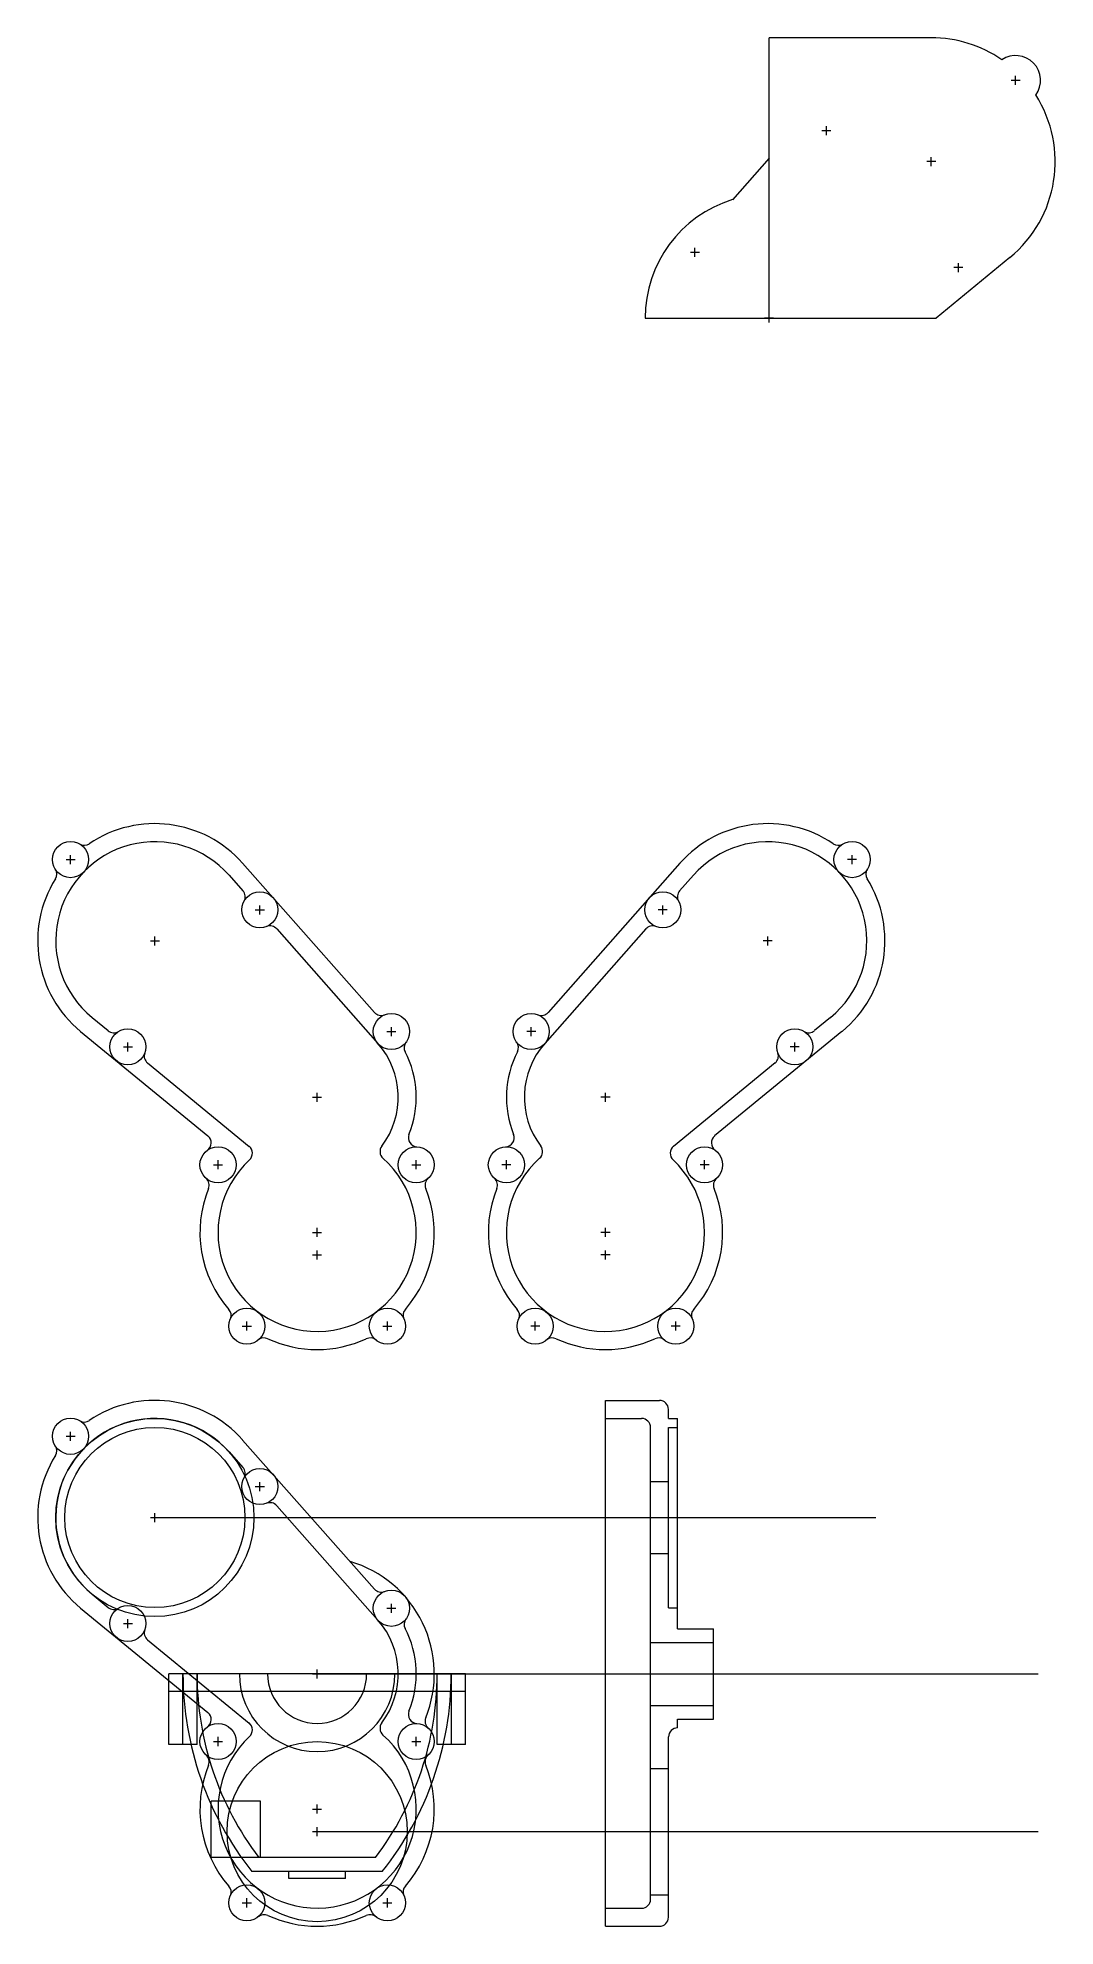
# Model space of a CAD drawing. Header units: inches. Extents: x -2.5 to 6.5, y -2.2 to 14.5.
import ezdxf

# ---------------------------------------------------------------- set-up
doc = ezdxf.new("R2010")
doc.units = ezdxf.units.IN
doc.layers.add('sump', color=7, linetype='CONTINUOUS', lineweight=0)
doc.layers.add('timing cover', color=7, linetype='CONTINUOUS', lineweight=0)

msp = doc.modelspace()

# ---------------------------------------------------------------- linework, layer by layer
at = {"layer": 'sump', "color": 3}
for p, q in [((-1.062, 0), (-1.312, 0)), ((-1.312, -0.625), (-1.312, 0)), ((-1.187, -0.625), (-1.187, 0)), ((-1.062, -0.625), (-1.062, 0)), ((1.313, 0), (-1.062, 0)), ((1.063, -0.625), (1.063, 0)), ((1.188, -0.625), (1.188, 0)), ((1.313, -0.625), (1.313, 0)), ((1.313, -0.156), (-1.312, -0.156)), ((-1.062, -0.625), (-1.312, -0.625)), ((1.313, -0.625), (1.063, -0.625)), ((-0.5, -1.125), (-0.937, -1.125)), ((-0.937, -1.625), (-0.937, -1.125)), ((-0.5, -1.625), (-0.5, -1.125)), ((0.516, -1.625), (-0.937, -1.625)), ((0.577, -1.75), (-0.577, -1.75)), ((-0.25, -1.812), (-0.25, -1.75)), ((0.25, -1.812), (-0.25, -1.812)), ((0.25, -1.812), (0.25, -1.75))]:
    msp.add_line(p, q, dxfattribs=at)
for centre, radius, start, end in [((1.625, 0), 2.812, 180, 218.4786), ((1.625, 0), 2.688, 180, 217.2037), ((0, 0), 0.688, 180, 0), ((0, 0), 0.438, 180, 360), ((-1.625, 0), 2.688, 322.7963, 0), ((-1.625, 0), 2.812, 321.5214, 0)]:
    msp.add_arc(centre, radius, start, end, dxfattribs=at)
at = {"layer": 'timing cover'}
for p, q in [((4, 12), (4, 14.48)), ((5.435, 14.48), (4, 14.48)), ((6.222, 14.103), (6.142, 14.103)), ((6.182, 14.063), (6.182, 14.143)), ((4.547, 13.658), (4.467, 13.658)), ((4.507, 13.618), (4.507, 13.697)), ((4, 13.415), (3.675, 13.047)), ((5.475, 13.384), (5.396, 13.384)), ((5.435, 13.344), (5.435, 13.423)), ((3.383, 12.581), (3.303, 12.581)), ((3.343, 12.541), (3.343, 12.621)), ((6.131, 12.536), (5.478, 12)), ((5.715, 12.446), (5.635, 12.446)), ((5.675, 12.406), (5.675, 12.485)), ((4, 11.96), (4, 12.04)), ((2.903, 12), (5.478, 12)), ((4.04, 12), (3.96, 12)), ((-2.222, 7.207), (-2.142, 7.207)), ((-2.182, 7.167), (-2.182, 7.247)), ((4.774, 7.207), (4.694, 7.207)), ((4.734, 7.167), (4.734, 7.247)), ((-0.778, 7.069), (-0.656, 6.931)), ((-0.659, 7.174), (0.508, 5.854)), ((3.211, 7.174), (2.044, 5.854)), ((3.33, 7.069), (3.208, 6.931)), ((-0.547, 6.762), (-0.467, 6.762)), ((-0.507, 6.722), (-0.507, 6.801)), ((3.099, 6.762), (3.019, 6.762)), ((3.059, 6.722), (3.059, 6.801)), ((-1.436, 6.448), (-1.436, 6.527)), ((-0.358, 6.593), (0.538, 5.579)), ((2.91, 6.593), (2.014, 5.579)), ((3.988, 6.448), (3.988, 6.527)), ((-1.475, 6.488), (-1.396, 6.488)), ((4.027, 6.488), (3.948, 6.488)), ((-2.093, 5.686), (-0.966, 4.762)), ((-1.992, 5.809), (-1.849, 5.693)), ((0.617, 5.685), (0.697, 5.685)), ((0.657, 5.645), (0.657, 5.725)), ((1.935, 5.685), (1.855, 5.685)), ((1.895, 5.645), (1.895, 5.725)), ((4.645, 5.686), (3.518, 4.762)), ((4.544, 5.809), (4.401, 5.693)), ((-1.715, 5.55), (-1.635, 5.55)), ((-1.675, 5.51), (-1.675, 5.589)), ((4.267, 5.55), (4.187, 5.55)), ((4.227, 5.51), (4.227, 5.589)), ((-1.501, 5.407), (-0.602, 4.669)), ((4.053, 5.407), (3.154, 4.669)), ((-0.04, 5.104), (0.04, 5.104)), ((0, 5.064), (0, 5.144)), ((2.592, 5.104), (2.512, 5.104)), ((2.552, 5.064), (2.552, 5.144)), ((-0.877, 4.466), (-0.877, 4.546)), ((0.877, 4.466), (0.877, 4.546)), ((1.675, 4.466), (1.675, 4.546)), ((3.429, 4.466), (3.429, 4.546)), ((-0.917, 4.506), (-0.837, 4.506)), ((0.837, 4.506), (0.917, 4.506)), ((1.715, 4.506), (1.635, 4.506)), ((3.469, 4.506), (3.389, 4.506)), ((-0.04, 3.908), (0.04, 3.908)), ((0, 3.868), (0, 3.948)), ((2.592, 3.908), (2.512, 3.908)), ((2.552, 3.868), (2.552, 3.948)), ((-0.04, 3.708), (0.04, 3.708)), ((0, 3.668), (0, 3.748)), ((2.592, 3.708), (2.512, 3.708)), ((2.552, 3.668), (2.552, 3.748)), ((-0.662, 3.078), (-0.582, 3.078)), ((-0.622, 3.038), (-0.622, 3.118)), ((0.582, 3.078), (0.662, 3.078)), ((0.622, 3.038), (0.622, 3.118)), ((1.97, 3.078), (1.89, 3.078)), ((1.93, 3.038), (1.93, 3.118)), ((3.214, 3.078), (3.134, 3.078)), ((3.174, 3.038), (3.174, 3.118)), ((2.552, -2.233), (2.552, 2.42)), ((2.552, 2.42), (3.03, 2.42)), ((3.11, 2.261), (3.11, 2.341)), ((2.552, 2.261), (2.871, 2.261)), ((2.951, -1.994), (2.951, 2.181)), ((3.11, 2.261), (3.19, 2.261)), ((3.11, 2.181), (3.19, 2.181)), ((3.11, 0.586), (3.11, 2.181)), ((3.19, 0.399), (3.19, 2.261)), ((-2.222, 2.103), (-2.142, 2.103)), ((-2.182, 2.063), (-2.182, 2.143)), ((-0.659, 2.07), (0.508, 0.75)), ((-0.778, 1.965), (-0.656, 1.827)), ((-0.507, 1.618), (-0.507, 1.697)), ((2.951, 1.703), (3.11, 1.703)), ((-0.547, 1.658), (-0.467, 1.658)), ((-1.475, 1.384), (-1.396, 1.384)), ((-1.436, 1.344), (-1.436, 1.423)), ((-1.436, 1.384), (4.944, 1.384)), ((-0.358, 1.489), (0.538, 0.475)), ((2.951, 1.065), (3.11, 1.065)), ((-1.992, 0.705), (-1.849, 0.589)), ((-2.093, 0.582), (-0.966, -0.342)), ((0.617, 0.581), (0.697, 0.581)), ((0.657, 0.541), (0.657, 0.621)), ((3.11, 0.586), (3.19, 0.586)), ((-1.715, 0.446), (-1.635, 0.446)), ((-1.675, 0.406), (-1.675, 0.485)), ((3.19, 0.399), (3.509, 0.399)), ((3.509, -0.399), (3.509, 0.399)), ((-1.501, 0.303), (-0.602, -0.435)), ((2.951, 0.279), (3.509, 0.279)), ((-0.04, 0), (0.04, 0)), ((0, -0.04), (0, 0.04)), ((0, 0), (6.38, 0)), ((2.951, -0.279), (3.509, -0.279)), ((3.19, -0.399), (3.509, -0.399)), ((3.19, -0.478), (3.19, -0.399)), ((3.19, -0.478), (3.19, -0.478)), ((-0.917, -0.598), (-0.837, -0.598)), ((-0.877, -0.638), (-0.877, -0.558)), ((0.837, -0.598), (0.917, -0.598)), ((0.877, -0.638), (0.877, -0.558)), ((3.11, -2.153), (3.11, -0.558)), ((2.951, -0.837), (3.11, -0.837)), ((0, -1.236), (0, -1.156)), ((-0.04, -1.196), (0.04, -1.196)), ((-0.04, -1.396), (0.04, -1.396)), ((0, -1.436), (0, -1.356)), ((0, -1.396), (6.38, -1.396)), ((-0.622, -2.066), (-0.622, -1.986)), ((0.622, -2.066), (0.622, -1.986)), ((2.951, -1.954), (3.11, -1.954)), ((-0.662, -2.026), (-0.582, -2.026)), ((0.582, -2.026), (0.662, -2.026)), ((2.552, -2.074), (2.871, -2.074)), ((2.552, -2.233), (3.03, -2.233))]:
    msp.add_line(p, q, dxfattribs=at)
for centre, radius in [((-2.182, 7.207), 0.16), ((4.734, 7.207), 0.16), ((-0.507, 6.762), 0.16), ((3.059, 6.762), 0.16), ((-1.675, 5.55), 0.16), ((0.657, 5.685), 0.16), ((1.895, 5.685), 0.16), ((4.227, 5.55), 0.16), ((-0.877, 4.506), 0.16), ((0.877, 4.506), 0.16), ((1.675, 4.506), 0.16), ((3.429, 4.506), 0.16), ((-0.622, 3.078), 0.16), ((0.622, 3.078), 0.16), ((1.93, 3.078), 0.16), ((3.174, 3.078), 0.16), ((-2.182, 2.103), 0.16), ((-1.436, 1.384), 0.877), ((-1.436, 1.384), 0.797), ((-0.507, 1.658), 0.16), ((0.657, 0.581), 0.16), ((-1.675, 0.446), 0.16), ((-0.877, -0.598), 0.16), ((0.877, -0.598), 0.16), ((0, -1.396), 0.797), ((-0.622, -2.026), 0.16), ((0.622, -2.026), 0.16)]:
    msp.add_circle(centre, radius, dxfattribs=at)
for centre, radius, start, end in [((5.435, 13.384), 1.097, 55.3091, 90), ((6.182, 14.103), 0.22, 324.0474, 123.8437), ((5.435, 13.384), 1.097, 309.357, 32.5819), ((4, 12), 1.097, 107.2464, 180), ((-1.436, 6.488), 1.037, 41.4659, 124.0199), ((3.988, 6.488), 1.037, 55.9801, 138.5341), ((-1.436, 6.488), 0.877, 41.4659, 230.643), ((3.988, 6.488), 0.877, 309.357, 138.5341), ((-2.06, 7.413), 0.0798, 239.3968, 304.0199), ((4.612, 7.413), 0.0798, 235.9801, 300.6032), ((-1.436, 6.488), 1.037, 148.0891, 230.643), ((-2.383, 7.078), 0.0798, 328.0891, 32.7121), ((3.988, 6.488), 1.037, 309.357, 31.9109), ((4.935, 7.078), 0.0798, 147.2879, 211.9109), ((-0.716, 6.878), 0.0798, 330.9371, 41.4659), ((3.268, 6.878), 0.0798, 138.5341, 209.0629), ((-0.417, 6.54), 0.0798, 41.4659, 111.9947), ((2.969, 6.54), 0.0798, 68.0053, 138.5341), ((0.568, 5.907), 0.0798, 221.4659, 291.9947), ((1.984, 5.907), 0.0798, 248.0053, 318.5341), ((-1.799, 5.754), 0.0798, 230.643, 301.1718), ((4.351, 5.754), 0.0798, 238.8282, 309.357), ((0, 5.104), 0.718, 322.891, 41.4659), ((0.85, 5.543), 0.0798, 143.7126, 207.3248), ((1.702, 5.543), 0.0798, 332.6752, 36.2874), ((2.552, 5.104), 0.718, 138.5341, 217.109), ((-1.45, 5.468), 0.0798, 160.1143, 230.643), ((0, 5.104), 0.877, 337.9626, 27.3248), ((2.552, 5.104), 0.877, 152.6752, 202.0374), ((4.002, 5.468), 0.0798, 309.357, 19.8857), ((-1.017, 4.7), 0.0798, 305.6773, 50.643), ((0.887, 4.745), 0.0798, 157.9626, 267.645), ((1.665, 4.745), 0.0798, 272.355, 22.0374), ((3.569, 4.7), 0.0798, 129.357, 234.3227), ((0, 3.908), 0.877, 132.9897, 48.3503), ((-0.653, 4.608), 0.0798, 312.9897, 50.643), ((0.636, 4.623), 0.0798, 142.891, 228.3503), ((2.552, 3.908), 0.877, 131.6497, 47.0103), ((1.916, 4.623), 0.0798, 311.6497, 37.109), ((3.205, 4.608), 0.0798, 129.357, 227.0103), ((-1.035, 4.326), 0.0798, 337.9928, 48.7023), ((1.035, 4.326), 0.0798, 131.2977, 202.0072), ((1.517, 4.326), 0.0798, 337.9928, 48.7023), ((3.587, 4.326), 0.0798, 131.2977, 202.0072), ((0, 3.908), 1.037, 157.9928, 221.0986), ((0, 3.908), 1.037, 318.9014, 22.0072), ((2.552, 3.908), 1.037, 157.9928, 221.0986), ((2.552, 3.908), 1.037, 318.9014, 22.0072), ((-0.841, 3.174), 0.0798, 336.4755, 41.0986), ((0.841, 3.174), 0.0798, 138.9014, 203.5245), ((1.711, 3.174), 0.0798, 336.4755, 41.0986), ((3.393, 3.174), 0.0798, 138.9014, 203.5245), ((-0.469, 2.894), 0.0798, 65.1677, 129.7908), ((0, 3.908), 1.037, 245.1677, 294.8323), ((0.469, 2.894), 0.0798, 50.2092, 114.8323), ((2.083, 2.894), 0.0798, 65.1677, 129.7908), ((2.552, 3.908), 1.037, 245.1677, 294.8323), ((3.021, 2.894), 0.0798, 50.2092, 114.8323), ((-1.436, 1.384), 1.037, 41.4659, 124.0199), ((3.03, 2.341), 0.0798, 0, 90), ((-1.436, 1.384), 0.877, 41.4659, 230.643), ((-2.06, 2.309), 0.0798, 239.3968, 304.0199), ((2.871, 2.181), 0.0798, 0, 90), ((-2.383, 1.974), 0.0798, 328.0891, 32.7121), ((-1.436, 1.384), 1.037, 148.0891, 230.643), ((-0.716, 1.774), 0.0798, 330.9371, 41.4659), ((-0.417, 1.436), 0.0798, 41.4659, 111.9947), ((0, 0), 1.037, 337.9928, 73.6701), ((0.568, 0.803), 0.0798, 221.4659, 291.9947), ((-1.799, 0.65), 0.0798, 230.643, 301.1718), ((-1.45, 0.364), 0.0798, 160.1143, 230.643), ((0, 0), 0.718, 322.891, 41.4659), ((0.85, 0.439), 0.0798, 143.7126, 207.3248), ((0, 0), 0.877, 337.9626, 27.3248), ((0.887, -0.359), 0.0798, 157.9626, 267.645), ((-1.017, -0.404), 0.0798, 305.6773, 50.643), ((-0.653, -0.496), 0.0798, 312.9897, 50.643), ((0.636, -0.481), 0.0798, 142.891, 228.3503), ((1.035, -0.418), 0.0798, 157.9928, 228.7023), ((3.19, -0.558), 0.0798, 90, 180), ((0, -1.196), 0.877, 132.9897, 48.3503), ((0, -1.196), 1.037, 157.9928, 221.0986), ((-1.035, -0.778), 0.0798, 337.9928, 48.7023), ((0, -1.196), 1.037, 318.9014, 22.0072), ((1.035, -0.778), 0.0798, 131.2977, 202.0072), ((-0.841, -1.93), 0.0798, 336.4755, 41.0986), ((0.841, -1.93), 0.0798, 138.9014, 203.5245), ((2.871, -1.994), 0.0798, 270, 0), ((-0.469, -2.21), 0.0798, 65.1677, 129.7908), ((0, -1.196), 1.037, 245.1677, 294.8323), ((0.469, -2.21), 0.0798, 50.2092, 114.8323), ((3.03, -2.153), 0.0798, 270, 0)]:
    msp.add_arc(centre, radius, start, end, dxfattribs=at)

doc.saveas('drawing.dxf')
